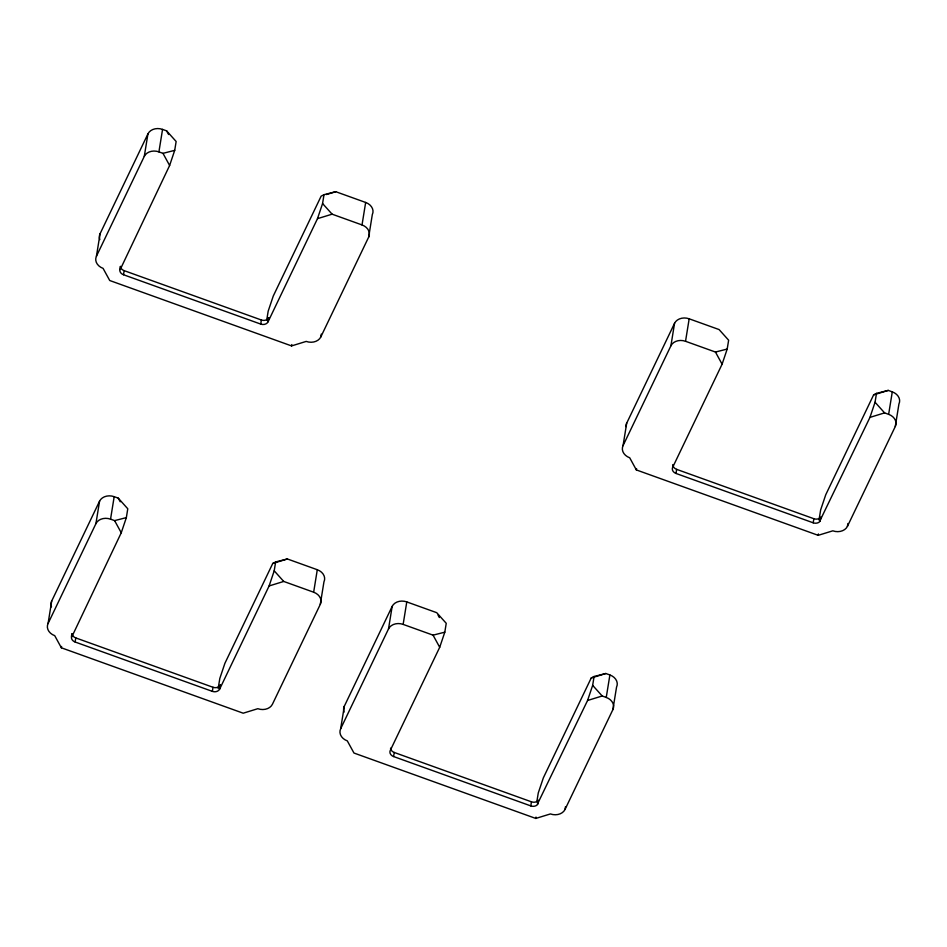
<?xml version="1.0" encoding="UTF-8"?>
<svg xmlns="http://www.w3.org/2000/svg" width="947" height="947" viewBox="0 0 947 947"><rect width="100%" height="100%" fill="white"/><g stroke="black" fill="none" stroke-linecap="round" stroke-linejoin="round"><path stroke-width="1.42" d="M96.44 256.223L100.074 233.743L147.933 133.894A11.411 9.091 9.2 0 1 162.553 129.396L166.613 130.864L176.142 141.494L174.71 150.348L169.62 165.488L119.807 270.404A5.706 4.546 9.2 0 0 123.501 274.737L260.721 324.087A5.706 4.546 9.2 0 0 268.037 321.838L317.482 218.662L322.572 203.534L324.004 194.68L335.747 191.696L365.66 202.457A11.411 9.091 9.2 0 1 372.313 214.602L368.679 237.081L320.82 336.931A11.411 9.091 9.2 0 1 306.189 341.417L291.569 345.915L109.734 280.513L103.081 268.368A11.411 9.091 9.2 0 1 96.44 256.223L144.287 156.373L147.933 133.894M48.072 623.505L51.706 601.025L99.565 501.176A11.411 9.091 9.2 0 1 114.185 496.678L118.245 498.134L127.774 508.776L126.342 517.63L121.252 532.759L71.439 637.674A5.706 4.546 9.2 0 0 75.121 642.007L212.353 691.369A5.706 4.546 9.2 0 0 219.657 689.12L269.114 585.944L274.204 570.804L275.636 561.95L287.379 558.967L317.292 569.727A11.411 9.091 9.2 0 1 323.945 581.872L320.299 604.352L272.452 704.201A11.411 9.091 9.2 0 1 257.821 708.699L243.201 713.198L61.366 647.795L54.713 635.65A11.411 9.091 9.2 0 1 48.072 623.505L95.919 523.655L99.565 501.176M119.772 269.493L120.21 266.77M61.366 647.795L61.591 646.434M123.501 274.737L124.164 270.653A5.706 4.546 9.2 0 1 120.47 266.308M71.404 636.775L71.842 634.04M75.121 642.007L75.784 637.923A5.706 4.546 9.2 0 1 72.102 633.59M144.287 156.373A11.411 9.091 9.2 0 1 158.918 151.875L162.553 129.396M95.919 523.655A11.411 9.091 9.2 0 1 110.55 519.157L114.185 496.678M260.721 324.087L261.384 320.003A5.706 4.546 9.2 0 0 268.688 317.754L268.037 321.838M266.77 319.849L268.179 311.172L273.269 296.032L321.128 196.183L324.004 194.68M212.353 691.369L213.016 687.285A5.706 4.546 9.2 0 0 220.32 685.036L219.657 689.12M218.165 688.576L219.811 678.443L224.901 663.314L272.748 563.465L275.636 561.95M291.569 345.915L291.794 344.554M320.82 336.931L321.27 334.113M368.679 237.081A11.411 9.091 9.2 0 0 362.026 224.936L365.66 202.457M320.299 604.352A11.411 9.091 9.2 0 0 313.658 592.206L317.292 569.727M340.66 728.74L344.306 706.261L392.153 606.411A11.411 9.091 9.2 0 1 406.784 601.913L436.697 612.673L446.238 623.315L444.806 632.17L439.704 647.298L390.259 750.474A5.706 4.546 9.2 0 0 393.585 756.546L530.805 805.909A5.706 4.546 9.2 0 0 536.949 805.104L587.566 700.484L592.656 685.356L594.1 676.489L605.831 673.506L609.892 674.962A11.411 9.091 9.2 0 1 616.544 687.12L612.898 709.599L565.039 809.436A11.411 9.091 9.2 0 1 550.42 813.935L535.789 818.433L353.965 753.031L347.312 740.885A11.411 9.091 9.2 0 1 340.66 728.74L388.519 628.891L392.153 606.411M388.519 628.891A11.411 9.091 9.2 0 1 403.138 624.393L406.784 601.913M393.585 756.546L394.248 752.463A5.706 4.546 9.2 0 1 390.566 748.13M530.805 805.909L531.468 801.825A5.706 4.546 9.2 0 0 537.612 801.02L538.381 800.404L537.718 804.488M536.854 801.671L538.263 792.982L543.353 777.854L591.212 678.005L594.1 676.489M535.789 818.433L536.014 817.072M623.055 445.635L626.701 423.155L674.548 323.306A11.411 9.091 9.2 0 1 689.179 318.808L719.093 329.568L728.634 340.21L727.189 349.064L722.099 364.193L672.654 467.368A5.706 4.546 9.2 0 0 675.98 473.441L813.201 522.803A5.706 4.546 9.2 0 0 819.344 521.998L869.962 417.378L875.052 402.25L876.484 393.384L888.227 390.401L892.287 391.857A11.411 9.091 9.2 0 1 898.928 404.014L895.294 426.493L847.435 526.331A11.411 9.091 9.2 0 1 832.815 530.829L818.184 535.327L636.348 469.925L629.708 457.78A11.411 9.091 9.2 0 1 623.055 445.635L670.914 345.785L674.548 323.306M565.039 809.436L565.501 806.631M636.348 469.925L636.573 468.564M612.898 709.599A11.411 9.091 9.2 0 0 606.246 697.442L609.892 674.962M670.914 345.785A11.411 9.091 9.2 0 1 685.533 341.287L689.179 318.808M672.654 467.368L673.092 464.646M675.98 473.441L676.643 469.357A5.706 4.546 9.2 0 1 672.95 465.024M813.201 522.803L813.864 518.719A5.706 4.546 9.2 0 0 820.007 517.914L820.777 517.299L820.114 521.383M819.013 520.01L820.658 509.877L825.748 494.748L873.608 394.899L876.484 393.384M818.184 535.327L818.409 533.966M847.435 526.331L847.896 523.525M895.294 426.493A11.411 9.091 9.2 0 0 888.641 414.336L892.287 391.857M267.492 320.252L268.688 317.754M219.124 687.534L220.32 685.036M537.387 802.488L538.381 800.404M819.782 519.382L820.777 517.299M326.443 194.549L335.747 191.696M317.482 218.662L332.113 214.176L362.026 224.936M272.748 563.465L287.379 558.967M873.608 394.899L888.227 390.401M269.114 585.944L283.733 581.446L313.658 592.206M869.962 417.378L884.593 412.88L888.641 414.336M591.212 678.005L605.831 673.506M587.566 700.484L602.197 695.986L606.246 697.442M158.918 151.875L162.979 153.343L174.71 150.348M685.533 341.287L715.459 352.047L727.189 349.064M110.55 519.157L114.599 520.613L126.342 517.63M403.138 624.393L433.063 635.153L444.806 632.17M124.164 270.653L261.384 320.003M676.643 469.357L813.864 518.719M75.784 637.923L213.016 687.285M394.248 752.463L531.468 801.825M875.052 402.25L884.593 412.88M322.572 203.534L332.113 214.176M592.656 685.356L602.197 695.986M274.204 570.804L283.733 581.446M715.459 352.047L722.099 364.193M438.035 615.1L439.361 617.539M166.613 130.864L168.613 134.498M433.063 635.153L439.704 647.298M162.979 153.343L169.62 165.488M118.245 498.134L120.233 501.78M114.599 520.613L121.252 532.759M99.849 239.603A11.411 9.091 9.2 0 1 100.074 233.743M625.979 426.623A11.411 9.091 9.2 0 1 626.701 423.155M51.481 606.885A11.411 9.091 9.2 0 1 51.706 601.025M344.081 712.12A11.411 9.091 9.2 0 1 344.306 706.261"/></g></svg>
